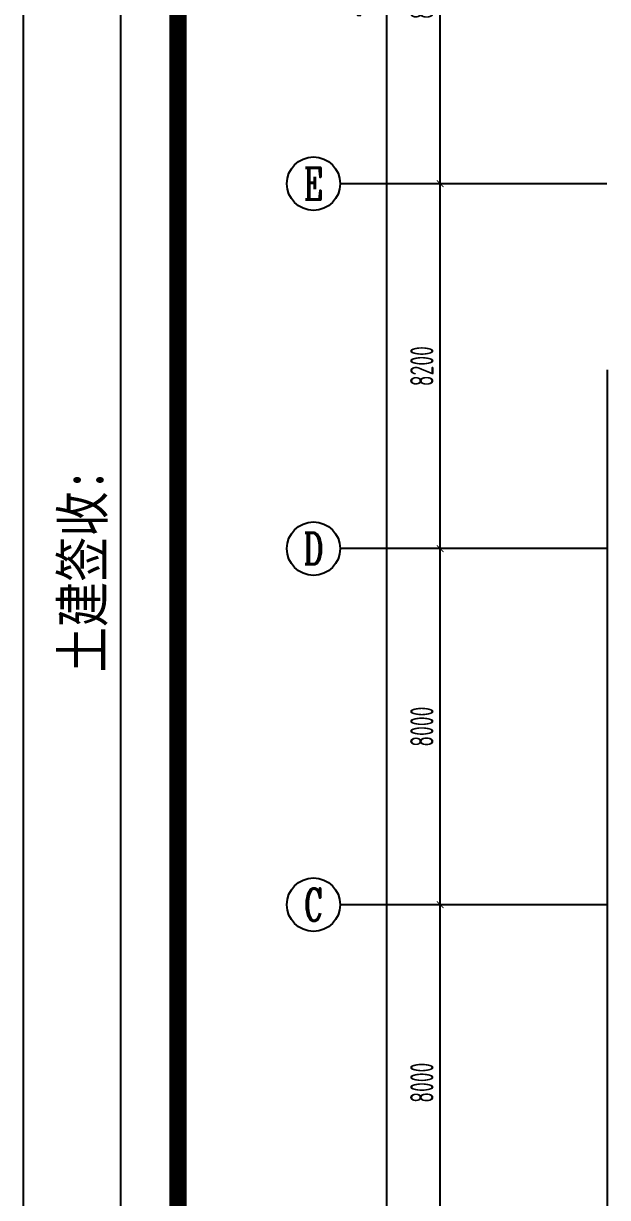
# Model space of a CAD drawing. Header units: inches. Extents: x -584 to 1446124, y -108140 to 99637.
# Drawn here: x 1309996 to 1323134, y -90256 to -63876 of the extents above; entities that cross this region are included whole.
import ezdxf
from ezdxf.enums import TextEntityAlignment as Align

# ---------------------------------------------------------------- set-up
doc = ezdxf.new("R2010")
doc.units = ezdxf.units.IN
doc.header["$MEASUREMENT"] = 0
for name, color, linetype in [('AXIS', 3, 'Continuous'), ('AXIS_TEXT', 7, 'Continuous'), ('外框', 7, 'Continuous')]:
    doc.layers.add(name, color=color, linetype=linetype)
doc.styles.add('_TCH_AXIS', font='COMPLEX', dxfattribs={"bigfont": 'GBCBIG'})
doc.styles.add('_TCH_DIM_T3', font='TSSDENG', dxfattribs={"width": 0.64, "bigfont": 'TSSDCHN'})
doc.styles.add('COMPLEX', font='stylu.ttf')
doc.styles.add('宋体平面', font='', dxfattribs={"width": 0.8})
doc.styles.get('宋体平面').set_extended_font_data('SimSun')
doc.dimstyles.new('_TCH_ARCH&&150', dxfattribs={"dimtxt": 525, "dimasz": 150, "dimexe": 375, "dimexo": 450, "dimgap": 150, "dimtad": 1, "dimdec": 0, "dimzin": 0, "dimdsep": 46, "dimtxsty": '_TCH_DIM_T3', "dimblk": 'ARCHTICK', "dimcen": 0.09, "dimclrt": 7, "dimazin": 2, "dimtfac": 1, "dimtdec": 0, "dimtix": 1, "dimtmove": 2, "dimatfit": 3, "dimfxl": 0, "dimtolj": 1, "dimtzin": 0, "dimarcsym": 0})

# ---------------------------------------------------------------- blocks, each defined once
blk = doc.blocks.new('_ArchTick')
at = {"color": 0, "linetype": 'ByBlock', "const_width": 0.15}
blk.add_lwpolyline([(-0.5, -0.5), (0.5, 0.5)], dxfattribs=at)
blk = doc.blocks.new('*D485')
at = {"layer": 'AXIS', "color": 0, "lineweight": -2, "transparency": 16777216}
for p, q in [((1322670, -83676), (1318995, -83676)), ((1319370, -91676), (1319370, -83676)), ((1322670, -91676), (1318995, -91676))]:
    blk.add_line(p, q, dxfattribs=at)
at = {"layer": 'Defpoints', "color": 0, "transparency": 16777216}
for p in [(1319370, -83676), (1323120, -83676), (1323120, -91676)]:
    blk.add_point(p, dxfattribs=at)
at = {"layer": 'AXIS', "color": 0, "lineweight": -2, "transparency": 16777216, "xscale": 150, "yscale": 150, "zscale": 150}
for p, rotation in [((1319370, -83676), 90), ((1319370, -91676), 270)]:
    blk.add_blockref('_ArchTick', p, dxfattribs=dict(at, rotation=rotation))
at = {"layer": 'AXIS', "color": 7, "transparency": 16777216, "insert": (1318957, -87676), "char_height": 525, "attachment_point": 5, "rotation": 90, "style": '_TCH_DIM_T3'}
blk.add_mtext('\\A1;8000', dxfattribs=at)
blk = doc.blocks.new('*D486')
at = {"layer": 'AXIS', "color": 0, "lineweight": -2, "transparency": 16777216}
for p, q in [((1322670, -75676), (1318995, -75676)), ((1319370, -83676), (1319370, -75676)), ((1322670, -83676), (1318995, -83676))]:
    blk.add_line(p, q, dxfattribs=at)
at = {"layer": 'Defpoints', "color": 0, "transparency": 16777216}
for p in [(1319370, -75676), (1323120, -75676), (1323120, -83676)]:
    blk.add_point(p, dxfattribs=at)
at = {"layer": 'AXIS', "color": 0, "lineweight": -2, "transparency": 16777216, "xscale": 150, "yscale": 150, "zscale": 150}
for p, rotation in [((1319370, -75676), 90), ((1319370, -83676), 270)]:
    blk.add_blockref('_ArchTick', p, dxfattribs=dict(at, rotation=rotation))
at = {"layer": 'AXIS', "color": 7, "transparency": 16777216, "insert": (1318957, -79676), "char_height": 525, "attachment_point": 5, "rotation": 90, "style": '_TCH_DIM_T3'}
blk.add_mtext('\\A1;8000', dxfattribs=at)
blk = doc.blocks.new('*D487')
at = {"layer": 'AXIS', "color": 0, "lineweight": -2, "transparency": 16777216}
for p, q in [((1322670, -67476), (1318995, -67476)), ((1319370, -75676), (1319370, -67476)), ((1322670, -75676), (1318995, -75676))]:
    blk.add_line(p, q, dxfattribs=at)
at = {"layer": 'Defpoints', "color": 0, "transparency": 16777216}
for p in [(1319370, -67476), (1323120, -67476), (1323120, -75676)]:
    blk.add_point(p, dxfattribs=at)
at = {"layer": 'AXIS', "color": 0, "lineweight": -2, "transparency": 16777216, "xscale": 150, "yscale": 150, "zscale": 150}
for p, rotation in [((1319370, -67476), 90), ((1319370, -75676), 270)]:
    blk.add_blockref('_ArchTick', p, dxfattribs=dict(at, rotation=rotation))
at = {"layer": 'AXIS', "color": 7, "transparency": 16777216, "insert": (1318957, -71576), "char_height": 525, "attachment_point": 5, "rotation": 90, "style": '_TCH_DIM_T3'}
blk.add_mtext('\\A1;8200', dxfattribs=at)
blk = doc.blocks.new('*D488')
at = {"layer": 'AXIS', "color": 0, "lineweight": -2, "transparency": 16777216}
for p, q in [((1322670, -59176), (1318995, -59176)), ((1319370, -67476), (1319370, -59176)), ((1322670, -67476), (1318995, -67476))]:
    blk.add_line(p, q, dxfattribs=at)
at = {"layer": 'Defpoints', "color": 0, "transparency": 16777216}
for p in [(1319370, -59176), (1323120, -59176), (1323120, -67476)]:
    blk.add_point(p, dxfattribs=at)
at = {"layer": 'AXIS', "color": 0, "lineweight": -2, "transparency": 16777216, "xscale": 150, "yscale": 150, "zscale": 150}
for p, rotation in [((1319370, -59176), 90), ((1319370, -67476), 270)]:
    blk.add_blockref('_ArchTick', p, dxfattribs=dict(at, rotation=rotation))
at = {"layer": 'AXIS', "color": 7, "transparency": 16777216, "insert": (1318957, -63326), "char_height": 525, "attachment_point": 5, "rotation": 90, "style": '_TCH_DIM_T3'}
blk.add_mtext('\\A1;8300', dxfattribs=at)
blk = doc.blocks.new('*D494')
at = {"layer": 'AXIS', "color": 0, "lineweight": -2, "transparency": 16777216}
for p, q in [((1322670, -26176), (1317795, -26176)), ((1318170, -100176), (1318170, -26176)), ((1322670, -100176), (1317795, -100176))]:
    blk.add_line(p, q, dxfattribs=at)
at = {"layer": 'Defpoints', "color": 0, "transparency": 16777216}
for p in [(1318170, -26176), (1323120, -26176), (1323120, -100176)]:
    blk.add_point(p, dxfattribs=at)
at = {"layer": 'AXIS', "color": 0, "lineweight": -2, "transparency": 16777216, "xscale": 150, "yscale": 150, "zscale": 150}
for p, rotation in [((1318170, -26176), 90), ((1318170, -100176), 270)]:
    blk.add_blockref('_ArchTick', p, dxfattribs=dict(at, rotation=rotation))
at = {"layer": 'AXIS', "color": 7, "transparency": 16777216, "insert": (1317757, -63176), "char_height": 525, "attachment_point": 5, "rotation": 90, "style": '_TCH_DIM_T3'}
blk.add_mtext('\\A1;74000', dxfattribs=at)
blk = doc.blocks.new('_AXISO')
blk.add_circle((0, 0), 0.5)
at = {"layer": 'AXIS_TEXT', "style": 'COMPLEX', "width": 1.041667}
blk.add_attdef('A', text='', height=0.56, dxfattribs=at).set_placement((-0.25, -0.28), (0.25, -0.28), align=Align.FIT)

msp = doc.modelspace()

# ---------------------------------------------------------------- linework, layer by layer
msp.add_line((1323134.2, -99476.2), (1323134.2, -71657.4))
at = {"layer": 'AXIS'}
for p, q in [((1323119.5, -67476.2), (1317119.5, -67476.2)), ((1323119.5, -75676.2), (1317119.5, -75676.2)), ((1323119.5, -83676.2), (1317119.5, -83676.2))]:
    msp.add_line(p, q, dxfattribs=at)
at = {"layer": '外框', "lineweight": -2}
for p, q in [((1309995.5, -106568.2), (1309995.5, -12818.9)), ((1312186.2, -106675.9), (1312186.2, -12818.9))]:
    msp.add_line(p, q, dxfattribs=at)
at = {"layer": '外框', "lineweight": -2, "const_width": 391.5}
msp.add_lwpolyline([(1317389.8, -105440.5), (1440720.9, -105440.5, 0.4142136), (1444636.1, -101525.2), (1444636.1, -18002.4, 0.4142136), (1440720.9, -14087.1), (1317389.8, -14087.1, 0.4142136), (1313474.6, -18002.4), (1313474.6, -101525.2, 0.4142136)], format="xyb", close=True, dxfattribs=at)

# ---------------------------------------------------------------- block references
at = {"layer": 'AXIS'}
ref = msp.add_blockref('_AXISO', (1316519.5, -67476.2), dxfattribs=dict(at, xscale=1200, yscale=1200, zscale=1200))
ref.add_attrib('A', 'E', dxfattribs={"layer": 'AXIS_TEXT', "height": 717.3, "style": '_TCH_AXIS', "width": 0.8}).set_placement((1316300.9, -67834.8), (1316738.1, -67834.8), align=Align.FIT)
ref = msp.add_blockref('_AXISO', (1316519.5, -75676.2), dxfattribs=dict(at, xscale=1200, yscale=1200, zscale=1200))
ref.add_attrib('A', 'D', dxfattribs={"layer": 'AXIS_TEXT', "height": 705.1, "style": '_TCH_AXIS', "width": 0.8}).set_placement((1316291.2, -76028.7), (1316747.8, -76028.7), align=Align.FIT)
ref = msp.add_blockref('_AXISO', (1316519.5, -83676.2), dxfattribs=dict(at, xscale=1200, yscale=1200, zscale=1200))
ref.add_attrib('A', 'C', dxfattribs={"layer": 'AXIS_TEXT', "height": 729.3, "style": '_TCH_AXIS', "width": 0.8}).set_placement((1316311.2, -84040.8), (1316727.9, -84040.8), align=Align.FIT)

# ---------------------------------------------------------------- texts
at = {"layer": '外框', "lineweight": -2, "style": '宋体平面', "width": 0.8}
msp.add_text('业主签收:                                      土建签收:                                     水、电签收:', height=932.804, rotation=90, dxfattribs=at).set_placement((1311789.2, -102328.4))

# ---------------------------------------------------------------- dimensions: what is measured, and where the dimension line sits
at = {"layer": 'AXIS'}
for p1, p2, distance, picture, middle in [((1323119.5, -100176.2), (1323119.5, -26176.2), 4950, '*D494', (1317757, -63176.2)), ((1323119.5, -67476.2), (1323119.5, -59176.2), 3750, '*D488', (1318957, -63326.2)), ((1323119.5, -75676.2), (1323119.5, -67476.2), 3750, '*D487', (1318957, -71576.2)), ((1323119.5, -83676.2), (1323119.5, -75676.2), 3750, '*D486', (1318957, -79676.2)), ((1323119.5, -91676.2), (1323119.5, -83676.2), 3750, '*D485', (1318957, -87676.2))]:
    dim = msp.add_aligned_dim(p1=p1, p2=p2, distance=distance, dimstyle='_TCH_ARCH&&150', dxfattribs=at)
    dim.commit()
    dim.dimension.update_dxf_attribs({"geometry": picture, "text_midpoint": middle})

doc.saveas('drawing.dxf')
